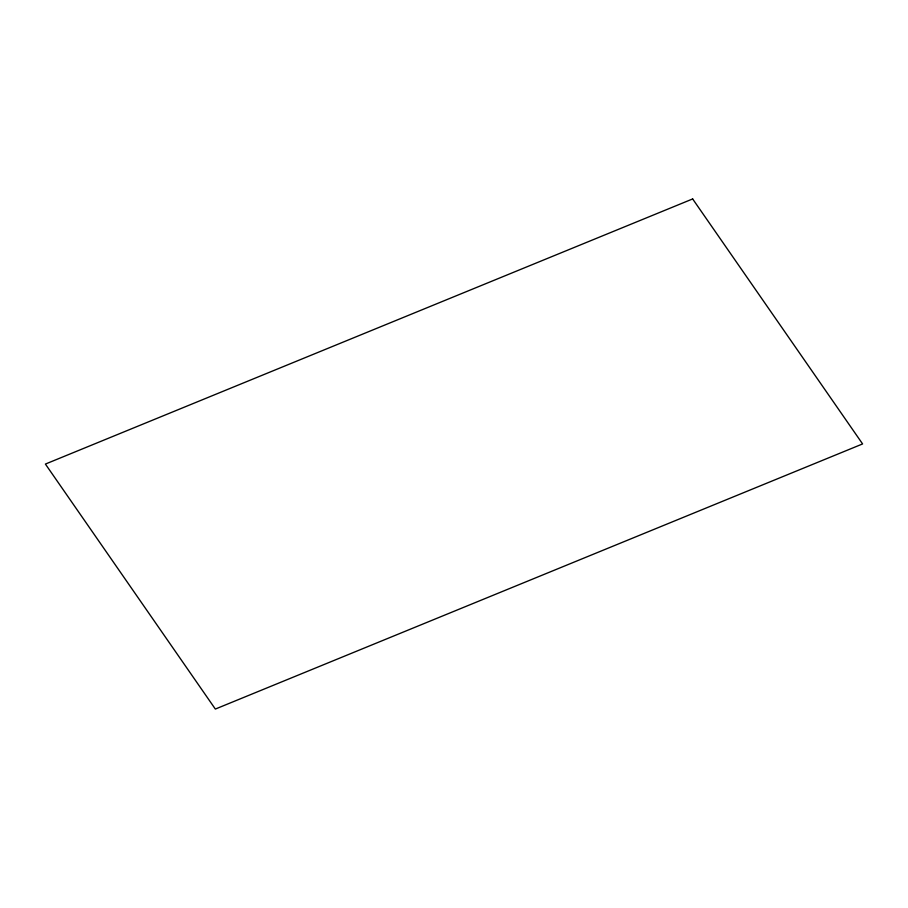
<?xml version="1.0" encoding="UTF-8"?>
<svg xmlns="http://www.w3.org/2000/svg" width="908" height="908" viewBox="0 0 908 908"><rect width="100%" height="100%" fill="white"/><g stroke="black" fill="none" stroke-linecap="round" stroke-linejoin="round"><path stroke-width="1.36" d="M692.656 198.943L45.4 464.067L215.344 709.057L862.6 443.933L692.656 198.943"/></g></svg>
